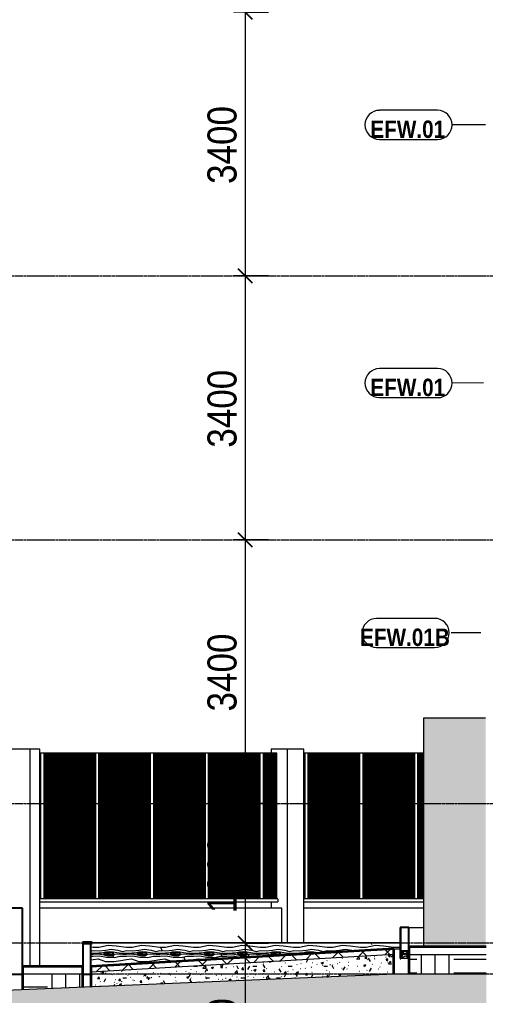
# Model space of a CAD drawing. Header units: millimetres. Extents: x -92143 to -2058, y -8802 to 35300.
# Drawn here: x -84255 to -78248, y -275 to 12305 of the extents above; entities that cross this region are included whole.
import ezdxf

# ---------------------------------------------------------------- set-up
doc = ezdxf.new("R2010")
doc.units = ezdxf.units.MM
doc.linetypes.add('Centre', pattern=[31.75, 6.35, -4.7625, 15.875, -4.7625])
for name, color, linetype, lineweight in [('A-ANNO-DIMS', 211, 'Continuous', 9), ('A-ANNO-DIMS-150', 211, 'Continuous', 9), ('A-DETL-GENF-2', 9, 'Continuous', 9), ('A-DETL-THIN', 151, 'Continuous', 9), ('A-FLOR', 192, 'Continuous', 9), ('A-FLOR-3', 192, 'Continuous', 35), ('A-FLOR-HRAL', 11, 'Continuous', 9), ('A-FLOR-LEVL-2', 51, 'Centre', 9), ('A-FLOR-MCUT', 51, 'Continuous', 9), ('A-FLOR-PATT-3', 8, 'Continuous', 9), ('A-WALL', 113, 'Continuous', 9), ('A-WALL-3', 113, 'Continuous', 25), ('A-WALL-IDEN', 211, 'Continuous', 9), ('A-WALL-PATT-3', 111, 'Continuous', 5), ('A-WALL-PATT-4', 111, 'Continuous', 9), ('I-WALL', 2, 'Continuous', 9), ('S-COLS', 52, 'Continuous', 9)]:
    doc.layers.add(name, color=color, linetype=linetype, lineweight=lineweight)
doc.styles.add('Arial_B', font='arialbd.ttf', dxfattribs={"width": 0.85, "height": 225})
doc.styles.add('UTM Avo', font='', dxfattribs={"width": 0.9, "height": 375})
doc.styles.get('UTM Avo').set_extended_font_data('UTM Avo')
doc.dimstyles.new('1_Dim_chi_tiet_2_5', dxfattribs={"dimscale": 304.8, "dimtxt": 374.737856, "dimasz": 0.590551, "dimexe": 0.492126, "dimexo": 0.0625, "dimgap": 0.049213, "dimtad": 1, "dimdec": 0, "dimrnd": 5, "dimzin": 0, "dimdsep": 46, "dimtxsty": 'UTM Avo', "dimblk1": 'OBLIQUE', "dimblk2": 'OBLIQUE', "dimsah": 1, "dimcen": 0.09, "dimdle": 0.492126, "dimazin": 0, "dimtfac": 1, "dimtdec": 4, "dimtix": 1, "dimtmove": 0, "dimatfit": 3, "dimfxl": 0.984252, "dimfxlon": 1, "dimtvp": 1, "dimtolj": 1, "dimtzin": 0, "dimarcsym": 2})
pattern_1 = [(0, (-51987.05, 14125), (476.25, 476.25), [476.25, -476.25]), (0, (-51987.05, 14303.6), (476.25, 476.25), [476.25, -476.25]), (0, (-51987.05, 14482.2), (476.25, 476.25), [476.25, -476.25]), (90, (-51927.5, 14541.7), (-476.25, 476.25), [476.25, -476.25]), (90, (-51748.93, 14541.7), (-476.25, 476.25), [476.25, -476.25]), (90, (-51570.33, 14541.7), (-476.25, 476.25), [476.25, -476.25])]

# ---------------------------------------------------------------- blocks, each defined once
blk = doc.blocks.new('NBS_CLDPhysicalSecuritySystems_MtlMeshPnlFncngSym_CLDModsecSecurusS3_InfillPanel - NBS_CLDPhysicalSecuritySystems_MtlMeshPnlFncngSym_CLDModsecSecurusS2_InfillPanel-2369448-TKCS_MẶT CẮT E')
at = {"layer": 'A-FLOR-HRAL'}
h = blk.add_hatch(dxfattribs=at)
h.set_pattern_fill('FP_29', color=256, style=0, pattern_type=2)
h.set_pattern_definition([(180, (-84131.143, 850), (2e-15, 13), []), (90, (-84131.143, 850), (53.74, -3e-15), [])])
h.paths.add_polyline_path([(-81213, 971), (-81151, 971), (-81151, 2850), (-81817, 2850), (-81817, 971), (-81521, 971)])
h.paths.add_polyline_path([(-83980, 971), (-83980, 2850), (-83994, 2850), (-83994, 971), (-83987, 971)])
h.paths.add_polyline_path([(-83938, 971), (-83273, 971), (-83273, 2850), (-83938, 2850), (-83938, 1108)])
h.paths.add_polyline_path([(-83231, 971), (-82566, 971), (-82566, 2850), (-83231, 2850), (-83231, 1108)])
h.paths.add_polyline_path([(-82524, 971), (-81859, 971), (-81859, 2850), (-82524, 2850), (-82524, 1108)])
h.paths.add_polyline_path([(-81110, 971), (-80937, 971), (-80937, 2850), (-81110, 2850), (-81110, 1005)])
for p, q in [((-83980, 2850), (-83994, 2850)), ((-83980, 971), (-83980, 2850)), ((-83968, 2850), (-83980, 2850)), ((-83962, 2850), (-83968, 2850)), ((-83940, 2850), (-83962, 2850)), ((-83938, 2850), (-83940, 2850)), ((-83938, 971), (-83938, 2850)), ((-83273, 2850), (-83938, 2850)), ((-83273, 971), (-83273, 2850)), ((-83261, 2850), (-83273, 2850)), ((-83255, 2850), (-83261, 2850)), ((-83232, 2850), (-83255, 2850)), ((-83231, 2850), (-83232, 2850)), ((-83231, 971), (-83231, 2850)), ((-82566, 2850), (-83231, 2850)), ((-82566, 971), (-82566, 2850)), ((-82554, 2850), (-82566, 2850)), ((-82548, 2850), (-82554, 2850)), ((-82525, 2850), (-82548, 2850)), ((-82524, 2850), (-82525, 2850)), ((-82524, 971), (-82524, 2850)), ((-81859, 2850), (-82524, 2850)), ((-81859, 971), (-81859, 2850)), ((-81846, 2850), (-81859, 2850)), ((-81841, 2850), (-81846, 2850)), ((-81818, 2850), (-81841, 2850)), ((-81817, 2850), (-81818, 2850)), ((-81817, 971), (-81817, 2850)), ((-81151, 2850), (-81817, 2850)), ((-81151, 971), (-81151, 2850)), ((-81139, 2850), (-81151, 2850)), ((-81134, 2850), (-81139, 2850)), ((-81111, 2850), (-81134, 2850)), ((-81110, 2850), (-81111, 2850)), ((-81110, 971), (-81110, 2850)), ((-80937, 2850), (-81110, 2850)), ((-80937, 971), (-80937, 2850)), ((-80925, 971), (-83994, 971)), ((-83994, 930), (-80925, 930)), ((-83962, 971), (-83967, 971)), ((-83940, 971), (-83962, 971)), ((-83938, 971), (-83940, 971)), ((-83255, 971), (-83260, 971)), ((-83232, 971), (-83255, 971)), ((-83231, 971), (-83232, 971)), ((-82548, 971), (-82553, 971)), ((-82525, 971), (-82548, 971)), ((-82524, 971), (-82525, 971)), ((-81841, 971), (-81846, 971)), ((-81818, 971), (-81841, 971)), ((-81817, 971), (-81818, 971)), ((-81134, 971), (-81139, 971)), ((-81111, 971), (-81134, 971)), ((-81110, 971), (-81111, 971)), ((-80923, 968), (-80923, 933))]:
    blk.add_line(p, q, dxfattribs=at)
for centre, start_param, end_param in [((-80925, 968), 4.712389, 6.283185), ((-80925, 933), 3.141593, 4.712389)]:
    blk.add_ellipse(centre, major_axis=(0, 3), ratio=0.707107, start_param=start_param, end_param=end_param, dxfattribs=at)
blk = doc.blocks.new('NBS_CLDPhysicalSecuritySystems_MtlMeshPnlFncngSym_CLDModsecSecurusS3_InfillPanel - NBS_CLDPhysicalSecuritySystems_MtlMeshPnlFncngSym_CLDModsecSecurusS2_InfillPanel-2369458-TKCS_MẶT CẮT E')
at = {"layer": 'A-FLOR-HRAL'}
h = blk.add_hatch(dxfattribs=at)
h.set_pattern_fill('FP_30', color=256, style=0, pattern_type=2)
h.set_pattern_definition([(180, (-80725.255, 850), (2e-15, 13), []), (90, (-80725.255, 850), (53.74, -3e-15), [])])
h.paths.add_polyline_path([(-80574, 971), (-80574, 2850), (-80588, 2850), (-80588, 971)])
h.paths.add_polyline_path([(-80532, 971), (-79867, 971), (-79867, 2850), (-80532, 2850), (-80532, 1108)])
h.paths.add_polyline_path([(-79825, 971), (-79160, 971), (-79160, 2850), (-79825, 2850), (-79825, 1108)])
h.paths.add_polyline_path([(-79055, 971), (-79047, 971), (-79047, 2850), (-79118, 2850), (-79118, 971)])
h.paths.add_polyline_path([(-77746, 1034), (-77746, 1065), (-77837, 1065), (-77837, 1034), (-77822, 1034)])
h.paths.add_polyline_path([(-77668, 1034), (-77555, 1034), (-77555, 1065), (-77704, 1065), (-77704, 1034)])
h.paths.add_polyline_path([(-77746, 1134), (-77746, 1165), (-77837, 1165), (-77837, 1134), (-77822, 1134)])
h.paths.add_polyline_path([(-77555, 1134), (-77555, 1165), (-77704, 1165), (-77704, 1134)])
h.paths.add_polyline_path([(-77704, 1234), (-77555, 1234), (-77555, 1265), (-77704, 1265)])
h.paths.add_polyline_path([(-77837, 1234), (-77746, 1234), (-77746, 1265), (-77837, 1265)])
h.paths.add_polyline_path([(-77746, 1334), (-77746, 1365), (-77837, 1365), (-77837, 1334), (-77822, 1334)])
h.paths.add_polyline_path([(-77704, 1334), (-77555, 1334), (-77555, 1365), (-77704, 1365)])
h.paths.add_polyline_path([(-77555, 1434), (-77555, 1500), (-77704, 1500), (-77704, 1434)])
h.paths.add_polyline_path([(-77746, 1434), (-77746, 1500), (-77837, 1500), (-77837, 1434), (-77822, 1434)])
h.paths.add_polyline_path([(-78243, 1490), (-78243, 1500), (-78247, 1500), (-78247, 1490), (-78244, 1490)])
h.paths.add_polyline_path([(-77837, 1500), (-77837, 1550), (-77887, 1550), (-77887, 1500), (-77883, 1500)])
h.paths.add_polyline_path([(-77704, 2295), (-77555, 2295), (-77555, 2300), (-77704, 2300)])
h.paths.add_polyline_path([(-77878, 2295), (-77746, 2295), (-77746, 2300), (-77887, 2300), (-77887, 2295), (-77883, 2295)])
for p, q in [((-80574, 2850), (-80588, 2850)), ((-80574, 971), (-80574, 2850)), ((-80562, 2850), (-80574, 2850)), ((-80556, 2850), (-80562, 2850)), ((-80534, 2850), (-80556, 2850)), ((-80532, 2850), (-80534, 2850)), ((-79867, 2850), (-80533, 2850)), ((-80532, 971), (-80532, 2850)), ((-79867, 971), (-79867, 2850)), ((-79855, 2850), (-79867, 2850)), ((-79849, 2850), (-79855, 2850)), ((-79827, 2850), (-79849, 2850)), ((-79825, 2850), (-79827, 2850)), ((-79825, 971), (-79825, 2850)), ((-79160, 2850), (-79825, 2850)), ((-79160, 971), (-79160, 2850)), ((-79148, 2850), (-79160, 2850)), ((-79142, 2850), (-79148, 2850)), ((-79119, 2850), (-79142, 2850)), ((-79118, 2850), (-79119, 2850)), ((-79118, 971), (-79118, 2850)), ((-79047, 2850), (-79118, 2850)), ((-77746, 2295), (-77746, 2300)), ((-77704, 2295), (-77704, 2300)), ((-77555, 2295), (-77555, 2300)), ((-77746, 1434), (-77746, 1500)), ((-77704, 1434), (-77704, 1500)), ((-77555, 1434), (-77555, 1500)), ((-77746, 1334), (-77746, 1365)), ((-77746, 1234), (-77746, 1265)), ((-77704, 1334), (-77704, 1365)), ((-77704, 1234), (-77704, 1265)), ((-77555, 1334), (-77555, 1365)), ((-77555, 1234), (-77555, 1265)), ((-77746, 1134), (-77746, 1165)), ((-77704, 1134), (-77704, 1165)), ((-77555, 1134), (-77555, 1165)), ((-77746, 1034), (-77746, 1065)), ((-77704, 1034), (-77704, 1065)), ((-77555, 1034), (-77555, 1065)), ((-79047, 971), (-80588, 971)), ((-80588, 930), (-79047, 930)), ((-80556, 971), (-80561, 971)), ((-80534, 971), (-80556, 971)), ((-80532, 971), (-80534, 971)), ((-79849, 971), (-79854, 971)), ((-79827, 971), (-79849, 971)), ((-79825, 971), (-79827, 971)), ((-79142, 971), (-79147, 971)), ((-79119, 971), (-79142, 971)), ((-79118, 971), (-79119, 971)), ((-77541, 965), (-77541, 934))]:
    blk.add_line(p, q, dxfattribs=at)
blk = doc.blocks.new('FP_74-TKCS_MẶT CẮT E')
at = {"layer": 'A-WALL-PATT-4'}
for p, q in [((-79329, 266), (-79328, 272)), ((-79329, 254), (-79328, 260)), ((-79329, 209), (-79329, 252)), ((-79328, 296), (-79326, 300)), ((-79328, 272), (-79326, 272)), ((-79328, 260), (-79327, 254)), ((-79327, 254), (-79325, 248)), ((-79326, 272), (-79323, 284)), ((-79322, 278), (-79325, 260)), ((-79325, 260), (-79322, 248)), ((-79323, 284), (-79320, 290)), ((-79323, 260), (-79321, 266)), ((-79322, 254), (-79323, 260)), ((-79318, 272), (-79322, 278)), ((-79318, 260), (-79322, 254)), ((-79321, 266), (-79318, 260)), ((-79320, 290), (-79315, 284)), ((-79315, 266), (-79318, 272)), ((-79318, 248), (-79315, 266)), ((-79318, 235), (-79314, 254)), ((-79315, 284), (-79310, 278)), ((-79314, 254), (-79306, 260)), ((-79310, 278), (-79302, 266)), ((-79306, 260), (-79299, 254)), ((-79305, 300), (-79300, 290)), ((-79302, 266), (-79292, 266)), ((-79300, 290), (-79293, 300)), ((-79299, 254), (-79292, 254)), ((-79292, 266), (-79287, 266)), ((-79292, 254), (-79283, 260)), ((-79287, 266), (-79278, 272)), ((-79286, 300), (-79277, 296)), ((-79283, 260), (-79274, 254)), ((-79278, 272), (-79269, 272)), ((-79277, 296), (-79272, 300)), ((-79274, 254), (-79263, 248)), ((-79269, 272), (-79258, 284)), ((-79253, 278), (-79265, 260)), ((-79265, 260), (-79254, 248)), ((-79258, 284), (-79247, 290)), ((-79257, 260), (-79251, 266)), ((-79252, 254), (-79257, 260)), ((-79241, 272), (-79253, 278)), ((-79241, 260), (-79252, 254)), ((-79251, 266), (-79241, 260)), ((-79247, 290), (-79237, 286)), ((-79243, 300), (-79243, 298)), ((-79242, 248), (-79237, 257)), ((-79237, 269), (-79241, 272)), ((-79328, 235), (-79323, 217)), ((-79325, 248), (-79322, 235)), ((-79323, 217), (-79314, 211)), ((-79322, 248), (-79318, 248)), ((-79322, 235), (-79318, 235)), ((-79314, 211), (-79305, 229)), ((-79305, 229), (-79292, 229)), ((-79292, 229), (-79276, 235)), ((-79277, 200), (-79276, 211)), ((-79276, 235), (-79256, 217)), ((-79263, 248), (-79253, 235)), ((-79256, 217), (-79237, 213)), ((-79254, 248), (-79242, 248)), ((-79253, 235), (-79240, 235)), ((-79240, 235), (-79237, 241))]:
    blk.add_line(p, q, dxfattribs=at)
blk = doc.blocks.new('CTL_WALL TAG NO MARK - 10-2062273-TKCS_MẶT CẮT E')
at = {"layer": 'A-WALL-IDEN'}
for p, q in [((-78866, 11135), (-79614, 11135)), ((-79614, 10760), (-78866, 10760))]:
    blk.add_line(p, q, dxfattribs=at)
for centre, radius, start, end in [((-79614, 10947), 187, 90, 270), ((-78866, 10947), 188, 270, 90)]:
    blk.add_arc(centre, radius, start, end, dxfattribs=at)
blk = doc.blocks.new('DIMBLOCK22-TKCS_MẶT CẮT E')
at = {"layer": 'A-ANNO-DIMS-150', "lineweight": 25}
for p, q in [((-81344, 12400), (-81434, 12490)), ((-81344, 12400), (-81254, 12310)), ((-81344, 9000), (-81434, 9090)), ((-81344, 9000), (-81254, 8910))]:
    blk.add_line(p, q, dxfattribs=at)
at = {"layer": 'A-ANNO-DIMS-150'}
for p, q in [((-81044, 12400), (-81494, 12400)), ((-81344, 12400), (-81344, 9000)), ((-81344, 12400), (-81044, 12400)), ((-81044, 9000), (-81494, 9000)), ((-81344, 9000), (-81044, 9000))]:
    blk.add_line(p, q, dxfattribs=at)
at = {"layer": 'A-ANNO-DIMS-150', "color": 0, "insert": (-81832, 10186), "char_height": 375, "width": 1232.47, "attachment_point": 1, "rotation": 90, "line_spacing_factor": 1.110334, "style": 'UTM Avo'}
blk.add_mtext('3400', dxfattribs=at)
blk = doc.blocks.new('_Oblique')
at = {"color": 0, "linetype": 'ByBlock', "lineweight": -2}
blk.add_line((-0.5, -0.5), (0.5, 0.5), dxfattribs=at)
blk = doc.blocks.new('DIMBLOCK23-TKCS_MẶT CẮT E')
at = {"layer": 'A-ANNO-DIMS-150', "lineweight": 25}
for p, q in [((-81344, 9000), (-81434, 9090)), ((-81344, 9000), (-81254, 8910)), ((-81344, 5600), (-81434, 5690)), ((-81344, 5600), (-81254, 5510))]:
    blk.add_line(p, q, dxfattribs=at)
at = {"layer": 'A-ANNO-DIMS-150'}
for p, q in [((-81044, 9000), (-81494, 9000)), ((-81344, 9000), (-81344, 5600)), ((-81344, 9000), (-81044, 9000)), ((-81044, 5600), (-81494, 5600)), ((-81344, 5600), (-81044, 5600))]:
    blk.add_line(p, q, dxfattribs=at)
at = {"layer": 'A-ANNO-DIMS-150', "color": 0, "insert": (-81832, 6786), "char_height": 375, "width": 1232.47, "attachment_point": 1, "rotation": 90, "line_spacing_factor": 1.110334, "style": 'UTM Avo'}
blk.add_mtext('3400', dxfattribs=at)
blk = doc.blocks.new('DIMBLOCK24-TKCS_MẶT CẮT E')
at = {"layer": 'A-ANNO-DIMS-150', "lineweight": 25}
for p, q in [((-81344, 5600), (-81434, 5690)), ((-81344, 5600), (-81254, 5510)), ((-81344, 2200), (-81434, 2290)), ((-81344, 2200), (-81254, 2110))]:
    blk.add_line(p, q, dxfattribs=at)
at = {"layer": 'A-ANNO-DIMS-150'}
for p, q in [((-81044, 5600), (-81494, 5600)), ((-81344, 5600), (-81344, 2200)), ((-81344, 5600), (-81044, 5600)), ((-81044, 2200), (-81494, 2200)), ((-81344, 2200), (-81044, 2200))]:
    blk.add_line(p, q, dxfattribs=at)
at = {"layer": 'A-ANNO-DIMS-150', "color": 0, "insert": (-81832, 3386), "char_height": 375, "width": 1232.47, "attachment_point": 1, "rotation": 90, "line_spacing_factor": 1.110334, "style": 'UTM Avo'}
blk.add_mtext('3400', dxfattribs=at)
blk = doc.blocks.new('DIMBLOCK25-TKCS_MẶT CẮT E')
at = {"layer": 'A-ANNO-DIMS-150', "lineweight": 25}
for p, q in [((-81344, 2200), (-81434, 2290)), ((-81344, 2200), (-81254, 2110)), ((-81344, 400), (-81434, 490)), ((-81344, 400), (-81254, 310))]:
    blk.add_line(p, q, dxfattribs=at)
at = {"layer": 'A-ANNO-DIMS-150'}
for p, q in [((-81044, 2200), (-81494, 2200)), ((-81344, 2200), (-81344, 400)), ((-81344, 2200), (-81044, 2200)), ((-81044, 400), (-81494, 400)), ((-81344, 400), (-81044, 400))]:
    blk.add_line(p, q, dxfattribs=at)
at = {"layer": 'A-ANNO-DIMS-150', "color": 0, "insert": (-81832, 786), "char_height": 375, "width": 1232.47, "attachment_point": 1, "rotation": 90, "line_spacing_factor": 1.110334, "style": 'UTM Avo'}
blk.add_mtext('1800', dxfattribs=at)
blk = doc.blocks.new('DIMBLOCK26-TKCS_MẶT CẮT E')
at = {"layer": 'A-ANNO-DIMS-150'}
for p, q in [((-81044, 400), (-81494, 400)), ((-81344, 400), (-81344, -2150)), ((-81344, 400), (-81044, 400)), ((-81044, -2000), (-81494, -2000)), ((-81344, -2000), (-81044, -2000))]:
    blk.add_line(p, q, dxfattribs=at)
at = {"layer": 'A-ANNO-DIMS-150', "lineweight": 25}
for p, q in [((-81344, 400), (-81434, 490)), ((-81344, 400), (-81254, 310)), ((-81344, -2000), (-81434, -1910)), ((-81344, -2000), (-81254, -2090))]:
    blk.add_line(p, q, dxfattribs=at)
at = {"layer": 'A-ANNO-DIMS-150', "color": 0, "insert": (-81832, -1314), "char_height": 375, "width": 1232.47, "attachment_point": 1, "rotation": 90, "line_spacing_factor": 1.110334, "style": 'UTM Avo'}
blk.add_mtext('2400', dxfattribs=at)

msp = doc.modelspace()

# ---------------------------------------------------------------- hatches: boundary and pattern name
at = {"layer": 'A-DETL-GENF-2'}
h = msp.add_hatch(dxfattribs=at)
h.set_pattern_fill('FP_80', color=256, style=0, pattern_type=2)
h.set_pattern_definition([(0, (-51987.05, 14125), (725.805, 725.805), [725.805, -725.805]), (0, (-51987.05, 14397.2), (725.805, 725.805), [725.805, -725.805]), (0, (-51987.05, 14669.35), (725.805, 725.805), [725.805, -725.805]), (90, (-51896.3, 14760.1), (-725.805, 725.805), [725.805, -725.805]), (90, (-51624.15, 14760.1), (-725.805, 725.805), [725.805, -725.805]), (90, (-51352, 14760.1), (-725.805, 725.805), [725.805, -725.805])])
h.paths.add_polyline_path([(-45145.7, -4979.5), (-9386.6, -4979.5), (-9386.6, 100), (-17236.9, 100), (-17236.9, -2050), (-16329.5, -2050), (-16329.5, -3550), (-16290.7, -3550), (-16290.7, -3600), (-18395.8, -3600), (-18395.8, -3550), (-18344.9, -3550), (-18344.9, -2350), (-24260.8, -2350), (-24260.8, -3550), (-24210.8, -3550), (-24210.8, -3600), (-26810.8, -3600), (-26810.8, -3550), (-26760.8, -3550), (-26760.8, -2350), (-32412.2, -2350), (-32412.2, -3550), (-32362.2, -3550), (-32362.2, -3600), (-34962.2, -3600), (-34962.2, -3550), (-34912.2, -3550), (-34912.2, -2350), (-35962.3, -2350), (-35962.3, -3550), (-35912.3, -3550), (-35912.3, -3600), (-38512.3, -3600), (-38512.3, -3550), (-38462.3, -3550), (-38462.3, -2350), (-44085.8, -2350), (-44085.8, -3550), (-44035.8, -3550), (-44035.8, -3600), (-46635.8, -3600), (-46635.8, -3550), (-46585.8, -3550), (-46585.8, -2350), (-52283.7, -2350), (-52283.7, -3550), (-52233.7, -3550), (-52233.7, -3600), (-54833.7, -3600), (-54833.7, -3550), (-54783.7, -3550), (-54783.7, -2350), (-60484.3, -2350), (-60484.3, -3550), (-60434.3, -3550), (-60434.3, -3600), (-63034.3, -3600), (-63034.3, -3550), (-62984.3, -3550), (-62984.3, -2350), (-68686.7, -2350), (-68686.7, -3550), (-68637, -3550), (-68637, -3600), (-71237, -3600), (-71237, -3550), (-71186.7, -3550), (-71186.7, -2350), (-77128.9, -2350), (-77128.9, -3550), (-77081.7, -3550), (-77081.7, -3600), (-79185.9, -3600), (-79185.9, -3550), (-79135.9, -3550), (-79135.9, -2050), (-78237, -2050), (-78237, 0), (-79418.2, 0), (-85418.2, -250), (-88303.2, -250), (-88303.2, -4979.5), (-45762.2, -4979.5)])
at = {"layer": 'A-FLOR-PATT-3'}
h = msp.add_hatch(dxfattribs=at)
h.set_pattern_fill('FP_27', color=256, style=0, pattern_type=2)
h.set_pattern_definition([(45, (-51987.05, 14125), (-159.099, 159.099), []), (135, (-51987.05, 14125), (-159.099, -159.099), [])])
h.paths.add_polyline_path([(-83336.9, 30), (-79428.2, 255.5), (-79428.2, 325.5), (-83336.9, 100)])
h = msp.add_hatch(dxfattribs=at)
h.set_pattern_fill('FP_2', color=256, style=0, pattern_type=2)
h.set_pattern_definition([(0, (-51987.05, 14125), (609.6, 152.4), [50.292, -406.908, 50.292, -406.908, -2438.4]), (0, (-51987.05, 14125), (609.6, 152.4), [-914.4, 50.292, -864.108, 50.292, -406.908, -1066.8]), (0, (-51987.05, 14125), (609.6, 152.4), [-2286, 50.292, -254.508, 50.292, -711.708]), (120, (-51758.45, 14201.2), (-436.7823, 451.7291), [50.292, -406.908, 50.292, -2845.308]), (120, (-51758.45, 14201.2), (-436.7823, 451.7291), [-507.492, -406.908, 50.292, -864.108, -1524]), (120, (-51758.45, 14201.2), (-436.7823, 451.7291), [-1828.8, 50.292, -406.908, 50.292, -1016.508]), (120, (-51758.45, 14201.2), (-436.7823, 451.7291), [-2336.292, -254.508, 50.292, -711.708]), (240, (-51682.25, 14506), (-172.8177, -604.1291), [50.292, -406.908, 50.292, -406.908, -2438.4]), (240, (-51682.25, 14506), (-172.8177, -604.1291), [-914.4, 50.292, -864.108, 50.292, -406.908, -1066.8]), (240, (-51682.25, 14506), (-172.8177, -604.1291), [-2286, 50.292, -254.508, 50.292, -711.708])])
h.paths.add_polyline_path([(-83336.9, -163.3), (-79428.2, 0), (-79428.2, 255.5), (-83336.9, 30), (-83336.9, -109.7)])
h = msp.add_hatch(dxfattribs=at)
h.set_pattern_fill('FP_18', color=256, style=0, pattern_type=2)
h.set_pattern_definition([(50, (-51987.05, 14125), (273.276, -23.909), [28.575, -314.325]), (355, (-51987.05, 14125), (-52.8646, 286.585), [22.86, -251.46]), (100.451, (-51964.28, 14123), (220.4138, 262.6745), [24.285, -267.135]), (46.184, (-51987.05, 14201.2), (406.6187, -63.0646), [42.862, -471.487]), (96.636, (-51953.17, 14195.94), (356.104, 371.1414), [36.428, -400.703]), (351.184, (-51987.05, 14201.2), (356.1075, 371.138), [34.29, -377.19]), (21, (-51948.95, 14182.15), (227.4212, -153.3982), [28.575, -314.325]), (326, (-51948.95, 14182.15), (92.7027, 276.2822), [22.86, -251.46]), (71.451, (-51930, 14169.37), (320.1254, 122.8816), [24.285, -267.135]), (37.5, (-51987.05, 14125), (4.63248, 126.8326), [5.029, -243.383, 5.029, -250.241, -252.413]), (37.5, (-51987.05, 14125), (4.63248, 126.8326), [-503.682, 5.029, -247.383]), (7.5, (-51987.05, 14125), (100.22916, 150.2711), [5.029, -140.513, 5.029, -237.668, -96.203]), (7.5, (-51987.05, 14125), (100.22916, 150.2711), [-388.239, 5.029, -91.173]), (327.5, (-52072.01, 14125), (203.38684, -8.59348), [5.029, -90.221, 5.029, -292.151, -394.335]), (327.5, (-52072.01, 14125), (203.38684, -8.59348), [-392.43, 5.029, -389.306]), (317.5, (-52110.11, 14125), (222.1944, 38.1398), [5.029, -118.796, 5.029, -192.329, -280.035]), (317.5, (-52110.11, 14125), (222.1944, 38.1398), [-321.183, 5.029, -275.006])])
h.paths.add_polyline_path([(-83336.9, -163.3), (-79428.2, 0), (-79428.2, 255.5), (-83336.9, 30), (-83336.9, -109.7)])
h = msp.add_hatch(dxfattribs=at)
h.set_pattern_fill('FP_28', color=256, style=0, pattern_type=2)
h.set_pattern_definition(pattern_1)
h.paths.add_polyline_path([(-78237, 0), (-78236.9, 0), (-78237, 250), (-79236.9, 250), (-79236.9, 0), (-78438.6, 0)])
h = msp.add_hatch(dxfattribs=at)
h.set_pattern_fill('FP_28', color=256, style=0, pattern_type=2)
h.set_pattern_definition(pattern_1)
h.paths.add_polyline_path([(-84218.2, -200), (-83436.9, -167.4), (-83436.9, 0), (-84218.2, 0), (-84218.2, -109.7)])
at = {"layer": 'A-WALL-PATT-3'}
msp.add_hatch(color=256, dxfattribs=at).paths.add_polyline_path([(-79046.9, 350), (-78246.9, 350), (-78246.9, 3300), (-79046.9, 3300), (-79046.9, 499.1)])
at = {"layer": 'A-WALL-PATT-4'}
h = msp.add_hatch(dxfattribs=at)
h.set_pattern_fill('FP_57', color=256, style=0, pattern_type=2)
h.set_pattern_definition([(0, (-70776.55, 14125), (862.105, 304.8), [35.562, -611.017, 35.562, -4059.435]), (0, (-70776.55, 14125), (862.105, 304.8), [-682.14, -611.017, 35.562, -1257.595, -2155.26]), (0, (-70776.55, 14125), (862.105, 304.8), [-2586.314, 35.562, -611.017, 35.562, -1473.12]), (0, (-70776.55, 14125), (862.105, 304.8), [-3268.454, -395.49, 35.562, -1042.07]), (112.208, (-70453.26, 14277.4), (-617.7089, 903.4548), [47.044, -808.3, -5417.172]), (112.208, (-70453.26, 14277.4), (-617.7089, 903.4548), [-855.343, 47.044, -808.3, -4561.83]), (112.208, (-70453.26, 14277.4), (-617.7089, 903.4548), [-1710.686, 47.044, -1663.642, -2851.143]), (112.208, (-70453.26, 14277.4), (-617.7089, 903.4548), [-3421.372, 47.044, -808.3, -1995.8]), (112.208, (-70453.26, 14277.4), (-617.7089, 903.4548), [-4276.714, 47.044, -523.185, -1425.57]), (112.208, (-70453.26, 14277.4), (-617.7089, 903.4548), [-4846.943, 47.044, -1378.528]), (247.792, (-70345.5, 14887), (-244.4087, -1208.257), [47.044, -808.3, -5417.172]), (247.792, (-70345.5, 14887), (-244.4087, -1208.257), [-855.343, 47.044, -808.3, -4561.83]), (247.792, (-70345.5, 14887), (-244.4087, -1208.257), [-1710.686, 47.044, -1663.642, -2851.143]), (247.792, (-70345.5, 14887), (-244.4087, -1208.257), [-3421.372, 47.044, -808.3, -1995.8]), (247.792, (-70345.5, 14887), (-244.4087, -1208.257), [-4276.714, 47.044, -523.185, -1425.57]), (247.792, (-70345.5, 14887), (-244.4087, -1208.257), [-4846.943, 47.044, -1378.528])])
h.paths.add_polyline_path([(-83336.9, 100), (-79404.2, 325.5), (-79346.9, 325.5), (-79346.9, 400), (-83336.9, 400), (-83336.9, 255.5)])
h = msp.add_hatch(dxfattribs=at)
h.set_pattern_fill('FP_58', color=256, style=0, pattern_type=2)
h.set_pattern_definition([(345.58, (-77572.03, 869.39), (2586.31376, -609.59703), [48.958, -4846.855]), (0, (-77524.6, 857.2), (431.05, 609.6), [47.416, -383.637]), (25.239, (-77477.2, 857.2), (862.109, 609.5936), [42.89, -1386.75]), (169.975, (-77438.405, 875.49), (3017.3654, -609.601), [35.02, -3466.866]), (172.674, (-77472.89, 881.584), (4310.52255, -609.59734), [47.806, -4732.795]), (199.471, (-77520.3, 887.68), (-1293.1593, -609.595), [54.864, -1773.936]), (13.263, (-77537.55, 869.39), (2155.2587, 609.6122), [26.572, -2630.612]), (351.07, (-77511.684, 875.49), (-3448.4197, 609.59215), [39.27, -3887.802]), (188.049, (-77472.89, 869.39), (-3879.47513, -609.5689), [43.534, -4309.88]), (164.207, (-77515.99, 863.3), (1724.2107, -609.5953), [22.398, -2217.415]), (352.674, (-77610.826, 863.296), (-4310.52255, 609.59734), [47.806, -4732.795]), (344.207, (-77563.41, 857.2), (-1724.2107, 609.5953), [44.796, -2195.016]), (0, (-77520.3, 845), (431.05, 609.6), [51.726, -379.326]), (27.938, (-77468.58, 845.01), (2155.2684, 1219.1864), [39.033, -3864.31]), (5.386, (-77434.094, 863.296), (6034.73236, 609.6029), [64.945, -6429.513]), (352.674, (-77369.437, 869.39), (-4310.52255, 609.59734), [47.806, -4732.795]), (0, (-77322, 863.3), (431.05, 609.6), [47.416, -383.637]), (7.326, (-77705.657, 863.296), (4310.52255, 609.59734), [47.806, -4732.795]), (352.674, (-77658.24, 869.39), (-4310.52255, 609.59734), [47.806, -4732.795]), (0, (-77705.66, 875.5), (431.05, 609.6), [25.863, -405.19]), (7.326, (-77679.794, 875.49), (4310.52255, 609.59734), [47.806, -4732.795]), (0, (-77632.4, 881.6), (431.05, 609.6), [43.105, -387.947]), (14.42, (-77589.273, 881.584), (-2586.31376, -609.59703), [48.958, -4846.855]), (7.326, (-77541.857, 893.776), (4310.52255, 609.59734), [47.806, -4732.795]), (352.674, (-77494.44, 899.87), (-4310.52255, 609.59734), [47.806, -4732.795]), (352.674, (-77447.026, 893.776), (-4310.52255, 609.59734), [47.806, -4732.795]), (348.578, (-77399.61, 887.68), (-2586.3108, 609.611), [61.566, -3016.762]), (0, (-77339.26, 875.5), (431.05, 609.6), [64.66, -366.394]), (342.554, (-77356.505, 509.73), (2155.2659, -609.58745), [40.665, -4025.874]), (351.951, (-77317.71, 497.536), (-3879.47513, 609.5689), [43.534, -4309.88]), (11.422, (-77356.505, 509.73), (2586.3108, 609.611), [30.783, -3047.546]), (13.263, (-77326.33, 515.82), (2155.2587, 609.6122), [53.144, -2604.04]), (0, (-77705.66, 528), (431.05, 609.6), [51.726, -379.326]), (346.737, (-77653.93, 528.02), (-2155.2587, 609.6122), [26.572, -2630.612]), (209.496, (-77628.07, 521.92), (1293.1593, 609.5951), [24.762, -2451.444]), (198.074, (-77649.62, 509.73), (3879.48034, 1219.1696), [58.946, -5835.605]), (349.975, (-77309.09, 509.73), (-3017.3654, 609.601), [35.02, -3466.866]), (10.025, (-77309.09, 509.73), (3017.3654, 609.601), [35.02, -3466.866]), (0, (-77705.66, 515.8), (431.05, 609.6), [34.484, -396.57]), (199.471, (-77671.17, 515.82), (-1293.1593, -609.595), [36.576, -1792.224]), (355.245, (-77610.826, 534.112), (-6896.84148, 609.54777), [73.532, -7279.67]), (356.762, (-77537.547, 528.016), (-10345.25233, 609.65626), [107.935, -10685.6]), (4.492, (-77429.784, 521.92), (7327.89194, 609.55514), [77.829, -7705.023]), (13.263, (-77352.19, 528.02), (2155.2587, 609.6122), [79.716, -2577.47]), (14.42, (-77705.657, 473.15), (-2586.31376, -609.59703), [48.958, -4846.855]), (22.002, (-77658.24, 485.34), (-1724.2066, -609.6083), [65.087, -3189.286]), (0, (-77597.9, 509.7), (431.05, 609.6), [56.037, -375.015]), (348.578, (-77541.86, 509.73), (-2586.3108, 609.611), [61.566, -3016.762]), (5.051, (-77481.51, 497.536), (6465.78528, 609.58268), [69.237, -6854.488]), (347.725, (-77412.54, 503.63), (3017.3621, -609.61925), [57.348, -5677.43]), (340.529, (-77356.5, 491.44), (-1293.1593, 609.595), [54.864, -1773.936]), (0, (-77304.8, 473.15), (431.05, 609.6), [30.174, -400.88]), (172.674, (-77610.826, 534.11), (4310.52255, -609.59734), [95.612, -4684.99]), (353.279, (-77705.657, 570.69), (-4741.57916, 609.5696), [104.17, -5104.256]), (0, (-77602.2, 558.5), (431.05, 609.6), [99.14, -331.91]), (5.768, (-77503.063, 558.496), (5603.6811, 609.58183), [121.31, -5944.134]), (0, (-77382.37, 570.7), (431.05, 609.6), [107.763, -323.29]), (10.025, (-77705.66, 442.67), (3017.3654, 609.601), [105.057, -3396.83]), (8.93, (-77602.205, 460.96), (3448.4197, 609.59215), [78.542, -3848.53]), (356.481, (-77524.615, 473.152), (-9483.14694, 609.67465), [99.329, -9833.598]), (350.819, (-77425.473, 467.056), (-11207.35895, 1828.7994), [152.826, -15129.786]), (4.257, (-77705.657, 838.912), (7758.93918, 609.62647), [82.127, -8130.522]), (348.578, (-77623.76, 845.01), (-2586.3108, 609.611), [92.35, -2985.98]), (356.628, (-77533.236, 826.72), (-9914.20569, 609.55037), [103.632, -10259.568]), (14.851, (-77429.784, 820.624), (-4741.5773, -1219.19428), [71.352, -7063.835]), (0, (-77360.8, 838.9), (431.05, 609.6), [86.21, -344.84]), (355.508, (-77705.657, 912.064), (-7327.89194, 609.55514), [77.829, -7705.023]), (8.467, (-77628.068, 905.968), (-4310.52318, -609.5904), [82.803, -8197.442]), (9.446, (-77546.168, 918.16), (-3879.47222, -609.58366), [74.286, -7354.334]), (351.951, (-77472.89, 930.35), (-3879.47513, 609.5689), [87.07, -4266.347]), (343.141, (-77386.68, 918.16), (-3879.47553, 1219.18548), [63.057, -6242.694]), (13.263, (-77326.33, 899.87), (2155.2587, 609.6122), [53.144, -2604.04]), (5.386, (-77705.657, 796.24), (6034.73236, 609.6029), [64.945, -6429.513]), (342.182, (-77641, 802.336), (-5603.68249, 1828.79685), [99.609, -9861.337]), (0, (-77546.17, 771.86), (431.05, 609.6), [107.763, -323.29]), (7.671, (-77438.405, 771.856), (-4741.57287, -609.61339), [91.338, -9042.496]), (9.446, (-77347.884, 784.048), (-3879.47222, -609.58366), [74.286, -7354.334]), (0, (-77705.66, 954.74), (431.05, 609.6), [73.28, -357.773]), (11.422, (-77632.38, 954.74), (2586.3108, 609.611), [123.133, -2955.196]), (356.628, (-77511.684, 979.12), (-9914.20569, 609.55037), [103.632, -10259.568]), (352.207, (-77408.231, 973.024), (9052.09966, -1219.19214), [134.872, -13352.312]), (9.632, (-77705.657, 400), (-7327.88172, -1219.24482), [109.304, -10821.081]), (0, (-77597.9, 418.3), (431.05, 609.6), [120.695, -310.36]), (354.842, (-77477.2, 418.288), (-13362.62197, 1219.1876), [203.418, -20138.421]), (0, (-77705.66, 613.36), (431.05, 609.6), [103.453, -327.6]), (6.721, (-77602.205, 613.36), (4741.57916, 609.5696), [104.17, -5104.256]), (357.388, (-77498.752, 625.552), (-12931.56958, 609.59756), [133.765, -13242.753]), (356.147, (-77365.126, 619.456), (-8621.0434, 609.64803), [90.726, -8981.875]), (352.674, (-77705.657, 710.896), (-4310.52255, 609.59734), [95.612, -4684.99]), (0, (-77610.8, 698.7), (431.05, 609.6), [137.937, -293.116]), (2.699, (-77472.89, 698.704), (12500.515866, 609.611245), [129.459, -12816.47]), (5.051, (-77343.573, 704.8), (6465.78528, 609.58268), [69.237, -6854.488])])
h.paths.add_polyline_path([(-83336.9, 100), (-79404.2, 325.5), (-79346.9, 325.5), (-79346.9, 400), (-83336.9, 400), (-83336.9, 255.5)])

# ---------------------------------------------------------------- linework, layer by layer
at = {"layer": 'A-DETL-THIN'}
for p, q in [((-79418.2, 0), (-85418.2, -250)), ((-78237, 0), (-79418.2, 0))]:
    msp.add_line(p, q, dxfattribs=at)
at = {"layer": 'A-FLOR'}
for p, q in [((-83316.9, 410), (-79346.9, 410)), ((-79346.9, 400), (-83316.9, 400)), ((-79428.2, 325.5), (-79348.3, 325.5))]:
    msp.add_line(p, q, dxfattribs=at)
at = {"layer": 'A-FLOR-3'}
for p, q in [((-83316.9, 410), (-83442.9, 410)), ((-83442.9, 410), (-83442.9, 400)), ((-83442.9, 400), (-83316.9, 400)), ((-83316.9, 400), (-83316.9, 410)), ((-79428.2, 325.5), (-83336.9, 100)), ((-79428.2, -0.4), (-79428.2, 325.5)), ((-78236.9, 350), (-79236.9, 350)), ((-79236.9, 350), (-79236.9, 0)), ((-83436.9, 100), (-84218.2, 100)), ((-84218.2, 100), (-84218.2, -200)), ((-83436.9, -167.4), (-83436.9, 100)), ((-83336.9, 100), (-83336.9, -163.3))]:
    msp.add_line(p, q, dxfattribs=at)
at = {"layer": 'A-FLOR-LEVL-2'}
for p, q in [((-92142.8, 9000), (-5549.7, 9000)), ((-92142.8, 5600), (-5549.7, 5600)), ((-92142.8, 2200), (-5549.7, 2200)), ((-5549.7, 400), (-92142.8, 400)), ((-7454.7, 0), (-92142.8, 0))]:
    msp.add_line(p, q, dxfattribs=at)
at = {"layer": 'A-FLOR-MCUT'}
for p, q in [((-83336.9, 30), (-79428.2, 255.5)), ((-78236.9, 250), (-79236.9, 250)), ((-83436.9, 0), (-84218.2, 0))]:
    msp.add_line(p, q, dxfattribs=at)
at = {"layer": 'A-WALL'}
for p, q in [((-80870.9, 850), (-83994, 850)), ((-80870.9, 410), (-80870.9, 850)), ((-79046.9, 850), (-80588.1, 850)), ((-79236.9, 600), (-79048.4, 600)), ((-79237.3, 200), (-79336.9, 200))]:
    msp.add_line(p, q, dxfattribs=at)
at = {"layer": 'A-WALL-3'}
for p, q in [((-84218.2, 850), (-84418.2, 850)), ((-84218.2, 100), (-84218.2, 850)), ((-79236.9, 600), (-79346.9, 600)), ((-79346.9, 600), (-79346.9, 200)), ((-79336.9, 200), (-79336.9, 600)), ((-79236.9, 300), (-79236.9, 600)), ((-83436.9, 400), (-83436.9, 100)), ((-83336.9, 100), (-83336.9, 400)), ((-79336.9, 300), (-79236.9, 300)), ((-79346.9, 200), (-79336.9, 200)), ((-84418.2, 0), (-84218.2, 0)), ((-83436.9, 0), (-83336.9, 0))]:
    msp.add_line(p, q, dxfattribs=at)
at = {"layer": 'A-WALL-IDEN'}
for p, q in [((-78248.3, 10948.7), (-78678.9, 10947.2)), ((-78273, 7620.9), (-78678.9, 7619.4)), ((-78306.7, 4399.9), (-78692.1, 4398.4))]:
    msp.add_line(p, q, dxfattribs=at)
at = {"layer": 'I-WALL'}
for p, q in [((-78246.9, 3300), (-79046.9, 3300)), ((-79046.9, 3300), (-79046.9, 350))]:
    msp.add_line(p, q, dxfattribs=at)
at = {"layer": 'S-COLS'}
for p, q in [((-84118.2, 2900), (-84418.2, 2900)), ((-84118.2, 100), (-84118.2, 2900)), ((-83994, 2900), (-84118.2, 2900)), ((-83994, 100), (-83994, 2900)), ((-81012.3, 2900), (-81012.3, 2850)), ((-80800.2, 2900), (-81012.3, 2900)), ((-80800.2, 410), (-80800.2, 2900)), ((-80588.1, 2900), (-80800.2, 2900)), ((-80588.1, 410), (-80588.1, 2900)), ((-81012.3, 930), (-81012.3, 850))]:
    msp.add_line(p, q, dxfattribs=at)

# ---------------------------------------------------------------- block references
at = {"layer": 'A-FLOR-HRAL'}
for name in ['NBS_CLDPhysicalSecuritySystems_MtlMeshPnlFncngSym_CLDModsecSecurusS3_InfillPanel - NBS_CLDPhysicalSecuritySystems_MtlMeshPnlFncngSym_CLDModsecSecurusS2_InfillPanel-2369448-TKCS_MẶT CẮT E', 'NBS_CLDPhysicalSecuritySystems_MtlMeshPnlFncngSym_CLDModsecSecurusS3_InfillPanel - NBS_CLDPhysicalSecuritySystems_MtlMeshPnlFncngSym_CLDModsecSecurusS2_InfillPanel-2369458-TKCS_MẶT CẮT E']:
    msp.add_blockref(name, (0, 0), dxfattribs=at)
at = {"layer": 'A-WALL'}
msp.add_blockref('FP_74-TKCS_MẶT CẮT E', (0, 0), dxfattribs=at)
at = {"layer": 'A-WALL-IDEN'}
for p in [(0, 0), (0, -3327.8), (-37.3, -6548.8)]:
    msp.add_blockref('CTL_WALL TAG NO MARK - 10-2062273-TKCS_MẶT CẮT E', p, dxfattribs=at)

# ---------------------------------------------------------------- texts
at = {"layer": 'A-WALL-IDEN', "char_height": 225, "attachment_point": 5, "line_spacing_factor": 0.936439, "style": 'Arial_B'}
for s, insert, width in [('\\pt6.37425,12.75075,19.125,25.49925,31.87575,38.25,44.62425,51.00075,57.375,63.74925,70.12575,76.5,82.87425,89.25075,95.625,101.99925,108.37575,114.75,121.12425,127.50075,133.875,140.24925,146.62575,153,159.37425,165.75075,172.125,178.49925,184.87575,191.25,197.62425,204.00075;EFW.01', (-79249.6, 10889.2), 995.775), ('\\pt6.37425,12.75075,19.125,25.49925,31.87575,38.25,44.62425,51.00075,57.375,63.74925,70.12575,76.5,82.87425,89.25075,95.625,101.99925,108.37575,114.75,121.12425,127.50075,133.875,140.24925,146.62575,153,159.37425,165.75075,172.125,178.49925,184.87575,191.25,197.62425,204.00075;EFW.01', (-79249.6, 7561.3), 995.775), ('\\pt6.37425,12.75075,19.125,25.49925,31.87575,38.25,44.62425,51.00075,57.375,63.74925,70.12575,76.5,82.87425,89.25075,95.625,101.99925,108.37575,114.75,121.12425,127.50075,133.875,140.24925,146.62575,153,159.37425,165.75075,172.125,178.49925,184.87575,191.25,197.62425,204.00075;EFW.01B', (-79286.2, 4340.4), 1180.65)]:
    msp.add_mtext(s, dxfattribs=dict(at, insert=insert, width=width))

# ---------------------------------------------------------------- dimensions: what is measured, and where the dimension line sits
at = {"layer": 'A-ANNO-DIMS'}
for base, p1, p2, override, picture, middle in [((-81344.4, 9000), (-81044.4, 12400), (-81044.4, 9000), {"dimpost": '<>', "dimfxl": 3400}, 'DIMBLOCK22-TKCS_MẶT CẮT E', (-81553.5, 10700)), ((-81344.4, 5600), (-81044.4, 9000), (-81044.4, 5600), {"dimpost": '<>', "dimfxl": 3400}, 'DIMBLOCK23-TKCS_MẶT CẮT E', (-81553.5, 7300)), ((-81344.4, 2200), (-81044.4, 5600), (-81044.4, 2200), {"dimpost": '<>', "dimfxl": 3400}, 'DIMBLOCK24-TKCS_MẶT CẮT E', (-81553.5, 3900)), ((-81344.4, 400), (-81044.4, 2200), (-81044.4, 400), {"dimpost": '<>', "dimfxl": 1800}, 'DIMBLOCK25-TKCS_MẶT CẮT E', (-81553.5, 1300)), ((-81344.4, -2000), (-81044.4, 400), (-81044.4, -2000), {"dimpost": '<>', "dimfxl": 2400}, 'DIMBLOCK26-TKCS_MẶT CẮT E', (-81553.5, -800))]:
    dim = msp.add_linear_dim(base=base, p1=p1, p2=p2, angle=90, dimstyle='1_Dim_chi_tiet_2_5', override=override, dxfattribs=at)
    dim.commit()
    dim.dimension.update_dxf_attribs({"geometry": picture, "text_midpoint": middle})

doc.saveas('drawing.dxf')
